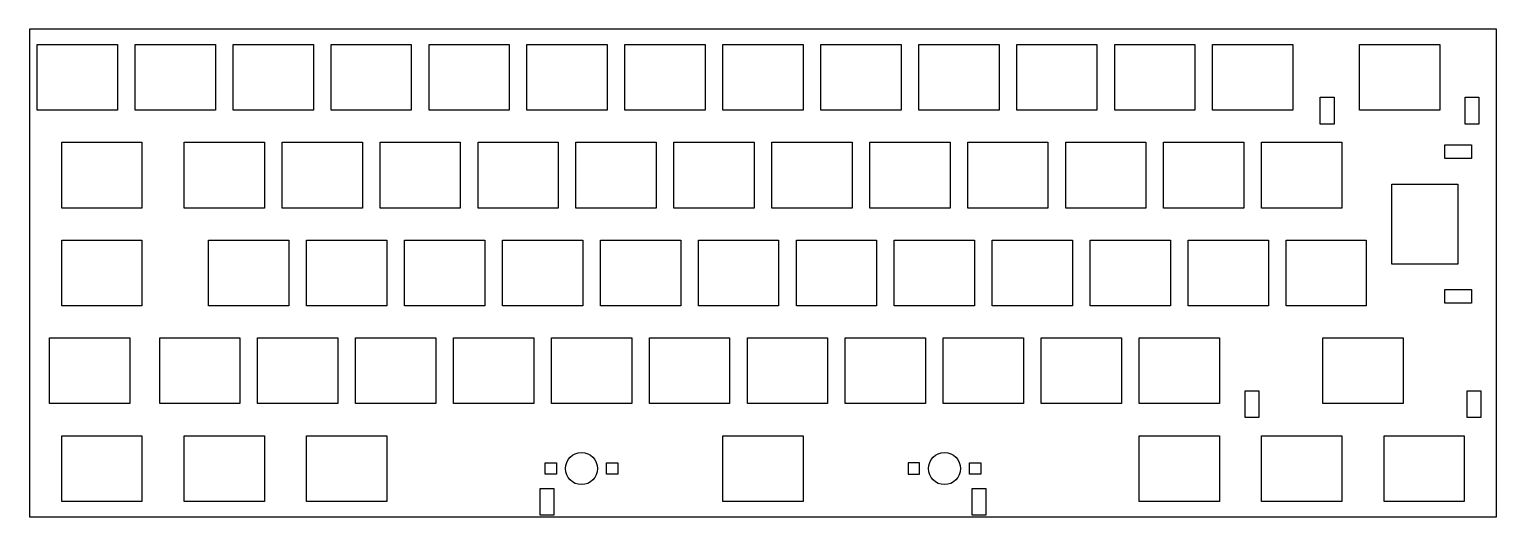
# Model space of a CAD drawing. Header units: millimetres. Extents: x 0 to 285, y 0 to 95.
import ezdxf

# ---------------------------------------------------------------- set-up
doc = ezdxf.new("R2010")
doc.units = ezdxf.units.MM
doc.layers.add('Sketch', color=7, linetype='CONTINUOUS')

msp = doc.modelspace()

# ---------------------------------------------------------------- linework, layer by layer
at = {"layer": 'Sketch'}
for p, q in [((285.375, 94.93), (0, 94.93)), ((0, 94.93), (0, 0)), ((285.375, 0), (285.375, 94.93)), ((1.53651, 91.9671), (17.1373, 91.9671)), ((1.53651, 79.1665), (1.53651, 91.9671)), ((17.1373, 91.9671), (17.1373, 79.1665)), ((20.5865, 91.9671), (36.1873, 91.9671)), ((20.5865, 79.1665), (20.5865, 91.9671)), ((36.1873, 91.9671), (36.1873, 79.1665)), ((39.6365, 91.9671), (55.2373, 91.9671)), ((39.6365, 79.1665), (39.6365, 91.9671)), ((55.2373, 91.9671), (55.2373, 79.1665)), ((58.6865, 91.9671), (74.2872, 91.9671)), ((58.6865, 79.1665), (58.6865, 91.9671)), ((74.2872, 91.9671), (74.2872, 79.1665)), ((77.7364, 91.9671), (93.3372, 91.9671)), ((77.7364, 79.1665), (77.7364, 91.9671)), ((93.3372, 91.9671), (93.3372, 79.1665)), ((96.7864, 91.9671), (112.387, 91.9671)), ((96.7864, 79.1665), (96.7864, 91.9671)), ((112.387, 91.9671), (112.387, 79.1665)), ((115.836, 91.9671), (131.437, 91.9671)), ((115.836, 79.1665), (115.836, 91.9671)), ((131.437, 91.9671), (131.437, 79.1665)), ((134.886, 91.9671), (150.487, 91.9671)), ((134.886, 79.1665), (134.886, 91.9671)), ((150.487, 91.9671), (150.487, 79.1665)), ((153.936, 91.9671), (169.537, 91.9671)), ((153.936, 79.1665), (153.936, 91.9671)), ((169.537, 91.9671), (169.537, 79.1665)), ((172.986, 91.9671), (188.587, 91.9671)), ((172.986, 79.1665), (172.986, 91.9671)), ((188.587, 91.9671), (188.587, 79.1665)), ((192.036, 91.9671), (207.637, 91.9671)), ((192.036, 79.1665), (192.036, 91.9671)), ((207.637, 91.9671), (207.637, 79.1665)), ((211.086, 91.9671), (226.687, 91.9671)), ((211.086, 79.1665), (211.086, 91.9671)), ((226.687, 91.9671), (226.687, 79.1665)), ((230.136, 91.9671), (245.737, 91.9671)), ((230.136, 79.1665), (230.136, 91.9671)), ((245.737, 91.9671), (245.737, 79.1665)), ((258.711, 91.9671), (274.312, 91.9671)), ((258.711, 79.1665), (258.711, 91.9671)), ((274.312, 91.9671), (274.312, 79.1665)), ((251.082, 81.6938), (253.749, 81.6938)), ((251.082, 76.4822), (251.082, 81.6938)), ((253.749, 81.6938), (253.749, 76.4822)), ((279.274, 81.6938), (281.941, 81.6938)), ((279.274, 76.4822), (279.274, 81.6938)), ((281.941, 81.6938), (281.941, 76.4822)), ((17.1373, 79.1665), (1.53651, 79.1665)), ((36.1873, 79.1665), (20.5865, 79.1665)), ((55.2373, 79.1665), (39.6365, 79.1665)), ((74.2872, 79.1665), (58.6865, 79.1665)), ((93.3372, 79.1665), (77.7364, 79.1665)), ((112.387, 79.1665), (96.7864, 79.1665)), ((131.437, 79.1665), (115.836, 79.1665)), ((150.487, 79.1665), (134.886, 79.1665)), ((169.537, 79.1665), (153.936, 79.1665)), ((188.587, 79.1665), (172.986, 79.1665)), ((207.637, 79.1665), (192.036, 79.1665)), ((226.687, 79.1665), (211.086, 79.1665)), ((245.737, 79.1665), (230.136, 79.1665)), ((274.312, 79.1665), (258.711, 79.1665)), ((253.749, 76.4822), (251.082, 76.4822)), ((281.941, 76.4822), (279.274, 76.4822)), ((6.30039, 72.9171), (21.9012, 72.9171)), ((6.30039, 60.1165), (6.30039, 72.9171)), ((21.9012, 72.9171), (21.9012, 60.1165)), ((30.1115, 72.9171), (45.7123, 72.9171)), ((30.1115, 60.1165), (30.1115, 72.9171)), ((45.7123, 72.9171), (45.7123, 60.1165)), ((49.1615, 72.9171), (64.7623, 72.9171)), ((49.1615, 60.1165), (49.1615, 72.9171)), ((64.7623, 72.9171), (64.7623, 60.1165)), ((68.2115, 72.9171), (83.8122, 72.9171)), ((68.2115, 60.1165), (68.2115, 72.9171)), ((83.8122, 72.9171), (83.8122, 60.1165)), ((87.2614, 72.9171), (102.862, 72.9171)), ((87.2614, 60.1165), (87.2614, 72.9171)), ((102.862, 72.9171), (102.862, 60.1165)), ((106.311, 72.9171), (121.912, 72.9171)), ((106.311, 60.1165), (106.311, 72.9171)), ((121.912, 72.9171), (121.912, 60.1165)), ((125.361, 72.9171), (140.962, 72.9171)), ((125.361, 60.1165), (125.361, 72.9171)), ((140.962, 72.9171), (140.962, 60.1165)), ((144.411, 72.9171), (160.012, 72.9171)), ((144.411, 60.1165), (144.411, 72.9171)), ((160.012, 72.9171), (160.012, 60.1165)), ((163.461, 72.9171), (179.062, 72.9171)), ((163.461, 60.1165), (163.461, 72.9171)), ((179.062, 72.9171), (179.062, 60.1165)), ((182.511, 72.9171), (198.112, 72.9171)), ((182.511, 60.1165), (182.511, 72.9171)), ((198.112, 72.9171), (198.112, 60.1165)), ((201.561, 72.9171), (217.162, 72.9171)), ((201.561, 60.1165), (201.561, 72.9171)), ((217.162, 72.9171), (217.162, 60.1165)), ((220.611, 72.9171), (236.212, 72.9171)), ((220.611, 60.1165), (220.611, 72.9171)), ((236.212, 72.9171), (236.212, 60.1165)), ((239.661, 72.9171), (255.262, 72.9171)), ((239.661, 60.1165), (239.661, 72.9171)), ((255.262, 72.9171), (255.262, 60.1165)), ((275.275, 72.421), (280.487, 72.421)), ((275.275, 69.754), (275.275, 72.421)), ((280.487, 72.421), (280.487, 69.754)), ((280.487, 69.754), (275.275, 69.754)), ((265.007, 64.7908), (277.808, 64.7908)), ((265.007, 49.19), (265.007, 64.7908)), ((277.808, 64.7908), (277.808, 49.19)), ((21.9012, 60.1165), (6.30039, 60.1165)), ((45.7123, 60.1165), (30.1115, 60.1165)), ((64.7623, 60.1165), (49.1615, 60.1165)), ((83.8122, 60.1165), (68.2115, 60.1165)), ((102.862, 60.1165), (87.2614, 60.1165)), ((121.912, 60.1165), (106.311, 60.1165)), ((140.962, 60.1165), (125.361, 60.1165)), ((160.012, 60.1165), (144.411, 60.1165)), ((179.062, 60.1165), (163.461, 60.1165)), ((198.112, 60.1165), (182.511, 60.1165)), ((217.162, 60.1165), (201.561, 60.1165)), ((236.212, 60.1165), (220.611, 60.1165)), ((255.262, 60.1165), (239.661, 60.1165)), ((6.30039, 53.8671), (21.9012, 53.8671)), ((6.30039, 41.0665), (6.30039, 53.8671)), ((21.9012, 53.8671), (21.9012, 41.0665)), ((34.8754, 53.8671), (50.4762, 53.8671)), ((34.8754, 41.0665), (34.8754, 53.8671)), ((50.4762, 53.8671), (50.4762, 41.0665)), ((53.9254, 53.8671), (69.5262, 53.8671)), ((53.9254, 41.0665), (53.9254, 53.8671)), ((69.5262, 53.8671), (69.5262, 41.0665)), ((72.9754, 53.8671), (88.5761, 53.8671)), ((72.9754, 41.0665), (72.9754, 53.8671)), ((88.5761, 53.8671), (88.5761, 41.0665)), ((92.0253, 53.8671), (107.626, 53.8671)), ((92.0253, 41.0665), (92.0253, 53.8671)), ((107.626, 53.8671), (107.626, 41.0665)), ((111.075, 53.8671), (126.676, 53.8671)), ((111.075, 41.0665), (111.075, 53.8671)), ((126.676, 53.8671), (126.676, 41.0665)), ((130.125, 53.8671), (145.726, 53.8671)), ((130.125, 41.0665), (130.125, 53.8671)), ((145.726, 53.8671), (145.726, 41.0665)), ((149.175, 53.8671), (164.776, 53.8671)), ((149.175, 41.0665), (149.175, 53.8671)), ((164.776, 53.8671), (164.776, 41.0665)), ((168.225, 53.8671), (183.826, 53.8671)), ((168.225, 41.0665), (168.225, 53.8671)), ((183.826, 53.8671), (183.826, 41.0665)), ((187.275, 53.8671), (202.876, 53.8671)), ((187.275, 41.0665), (187.275, 53.8671)), ((202.876, 53.8671), (202.876, 41.0665)), ((206.325, 53.8671), (221.926, 53.8671)), ((206.325, 41.0665), (206.325, 53.8671)), ((221.926, 53.8671), (221.926, 41.0665)), ((225.375, 53.8671), (240.976, 53.8671)), ((225.375, 41.0665), (225.375, 53.8671)), ((240.976, 53.8671), (240.976, 41.0665)), ((244.425, 53.8671), (260.026, 53.8671)), ((244.425, 41.0665), (244.425, 53.8671)), ((260.026, 53.8671), (260.026, 41.0665)), ((277.808, 49.19), (265.007, 49.19)), ((275.275, 44.2291), (280.487, 44.2291)), ((275.275, 41.5621), (275.275, 44.2291)), ((280.487, 44.2291), (280.487, 41.5621)), ((21.9012, 41.0665), (6.30039, 41.0665)), ((50.4762, 41.0665), (34.8754, 41.0665)), ((69.5262, 41.0665), (53.9254, 41.0665)), ((88.5761, 41.0665), (72.9754, 41.0665)), ((107.626, 41.0665), (92.0253, 41.0665)), ((126.676, 41.0665), (111.075, 41.0665)), ((145.726, 41.0665), (130.125, 41.0665)), ((164.776, 41.0665), (149.175, 41.0665)), ((183.826, 41.0665), (168.225, 41.0665)), ((202.876, 41.0665), (187.275, 41.0665)), ((221.926, 41.0665), (206.325, 41.0665)), ((240.976, 41.0665), (225.375, 41.0665)), ((260.026, 41.0665), (244.425, 41.0665)), ((280.487, 41.5621), (275.275, 41.5621)), ((3.91914, 34.8171), (19.5199, 34.8171)), ((3.91914, 22.0165), (3.91914, 34.8171)), ((19.5199, 34.8171), (19.5199, 22.0165)), ((25.3504, 34.8171), (40.9512, 34.8171)), ((25.3504, 22.0165), (25.3504, 34.8171)), ((40.9512, 34.8171), (40.9512, 22.0165)), ((44.4004, 34.8171), (60.0011, 34.8171)), ((44.4004, 22.0165), (44.4004, 34.8171)), ((60.0011, 34.8171), (60.0011, 22.0165)), ((63.4503, 34.8171), (79.0511, 34.8171)), ((63.4503, 22.0165), (63.4503, 34.8171)), ((79.0511, 34.8171), (79.0511, 22.0165)), ((82.5003, 34.8171), (98.1011, 34.8171)), ((82.5003, 22.0165), (82.5003, 34.8171)), ((98.1011, 34.8171), (98.1011, 22.0165)), ((101.55, 34.8171), (117.151, 34.8171)), ((101.55, 22.0165), (101.55, 34.8171)), ((117.151, 34.8171), (117.151, 22.0165)), ((120.6, 34.8171), (136.201, 34.8171)), ((120.6, 22.0165), (120.6, 34.8171)), ((136.201, 34.8171), (136.201, 22.0165)), ((139.65, 34.8171), (155.251, 34.8171)), ((139.65, 22.0165), (139.65, 34.8171)), ((155.251, 34.8171), (155.251, 22.0165)), ((158.7, 34.8171), (174.301, 34.8171)), ((158.7, 22.0165), (158.7, 34.8171)), ((174.301, 34.8171), (174.301, 22.0165)), ((177.75, 34.8171), (193.351, 34.8171)), ((177.75, 22.0165), (177.75, 34.8171)), ((193.351, 34.8171), (193.351, 22.0165)), ((196.8, 34.8171), (212.401, 34.8171)), ((196.8, 22.0165), (196.8, 34.8171)), ((212.401, 34.8171), (212.401, 22.0165)), ((215.85, 34.8171), (231.451, 34.8171)), ((215.85, 22.0165), (215.85, 34.8171)), ((231.451, 34.8171), (231.451, 22.0165)), ((251.566, 34.8171), (267.167, 34.8171)), ((251.566, 22.0165), (251.566, 34.8171)), ((267.167, 34.8171), (267.167, 22.0165)), ((236.444, 24.5438), (239.111, 24.5438)), ((236.444, 19.3322), (236.444, 24.5438)), ((239.111, 24.5438), (239.111, 19.3322)), ((279.624, 24.5438), (282.291, 24.5438)), ((279.624, 19.3322), (279.624, 24.5438)), ((282.291, 24.5438), (282.291, 19.3322)), ((19.5199, 22.0165), (3.91914, 22.0165)), ((40.9512, 22.0165), (25.3504, 22.0165)), ((60.0011, 22.0165), (44.4004, 22.0165)), ((79.0511, 22.0165), (63.4503, 22.0165)), ((98.1011, 22.0165), (82.5003, 22.0165)), ((117.151, 22.0165), (101.55, 22.0165)), ((136.201, 22.0165), (120.6, 22.0165)), ((155.251, 22.0165), (139.65, 22.0165)), ((174.301, 22.0165), (158.7, 22.0165)), ((193.351, 22.0165), (177.75, 22.0165)), ((212.401, 22.0165), (196.8, 22.0165)), ((231.451, 22.0165), (215.85, 22.0165)), ((267.167, 22.0165), (251.566, 22.0165)), ((239.111, 19.3322), (236.444, 19.3322)), ((282.291, 19.3322), (279.624, 19.3322)), ((6.29903, 15.7671), (21.8998, 15.7671)), ((6.29903, 2.9665), (6.29903, 15.7671)), ((21.8998, 15.7671), (21.8998, 2.9665)), ((30.1115, 15.7671), (45.7123, 15.7671)), ((30.1115, 2.9665), (30.1115, 15.7671)), ((45.7123, 15.7671), (45.7123, 2.9665)), ((53.9227, 15.7671), (69.5235, 15.7671)), ((53.9227, 2.9665), (53.9227, 15.7671)), ((69.5235, 15.7671), (69.5235, 2.9665)), ((134.886, 15.7671), (150.487, 15.7671)), ((134.886, 2.9665), (134.886, 15.7671)), ((150.487, 15.7671), (150.487, 2.9665)), ((215.847, 15.7671), (231.448, 15.7671)), ((215.847, 2.9665), (215.847, 15.7671)), ((231.448, 15.7671), (231.448, 2.9665)), ((239.661, 15.7671), (255.262, 15.7671)), ((239.661, 2.9665), (239.661, 15.7671)), ((255.262, 15.7671), (255.262, 2.9665)), ((263.472, 15.7671), (279.073, 15.7671)), ((263.472, 2.9665), (263.472, 15.7671)), ((279.073, 15.7671), (279.073, 2.9665)), ((100.311, 10.4675), (102.511, 10.4675)), ((100.311, 8.26749), (100.311, 10.4675)), ((102.511, 10.4675), (102.511, 8.26749)), ((112.261, 10.4675), (114.461, 10.4675)), ((112.261, 8.26749), (112.261, 10.4675)), ((114.461, 10.4675), (114.461, 8.26749)), ((173.111, 10.4675), (170.911, 10.4675)), ((170.911, 10.4675), (170.911, 8.26749)), ((173.111, 8.26749), (173.111, 10.4675)), ((182.861, 10.4675), (185.061, 10.4675)), ((182.861, 8.26749), (182.861, 10.4675)), ((185.061, 10.4675), (185.061, 8.26749)), ((102.511, 8.26749), (100.311, 8.26749)), ((114.461, 8.26749), (112.261, 8.26749)), ((170.911, 8.26749), (173.111, 8.26749)), ((185.061, 8.26749), (182.861, 8.26749)), ((21.8998, 2.9665), (6.29903, 2.9665)), ((45.7123, 2.9665), (30.1115, 2.9665)), ((69.5235, 2.9665), (53.9227, 2.9665)), ((99.353, 5.49099), (102.02, 5.49099)), ((99.353, 0.27939), (99.353, 5.49099)), ((102.02, 5.49099), (102.02, 0.27939)), ((150.487, 2.9665), (134.886, 2.9665)), ((183.353, 5.49099), (186.02, 5.49099)), ((183.353, 0.27939), (183.353, 5.49099)), ((186.02, 5.49099), (186.02, 0.27939)), ((231.448, 2.9665), (215.847, 2.9665)), ((255.262, 2.9665), (239.661, 2.9665)), ((279.073, 2.9665), (263.472, 2.9665)), ((0, 0), (285.375, 0)), ((102.02, 0.27939), (99.353, 0.27939)), ((186.02, 0.27939), (183.353, 0.27939))]:
    msp.add_line(p, q, dxfattribs=at)
for centre in [(107.386, 9.36749), (177.986, 9.36749)]:
    msp.add_circle(centre, 3.125, dxfattribs=at)

doc.saveas('drawing.dxf')
